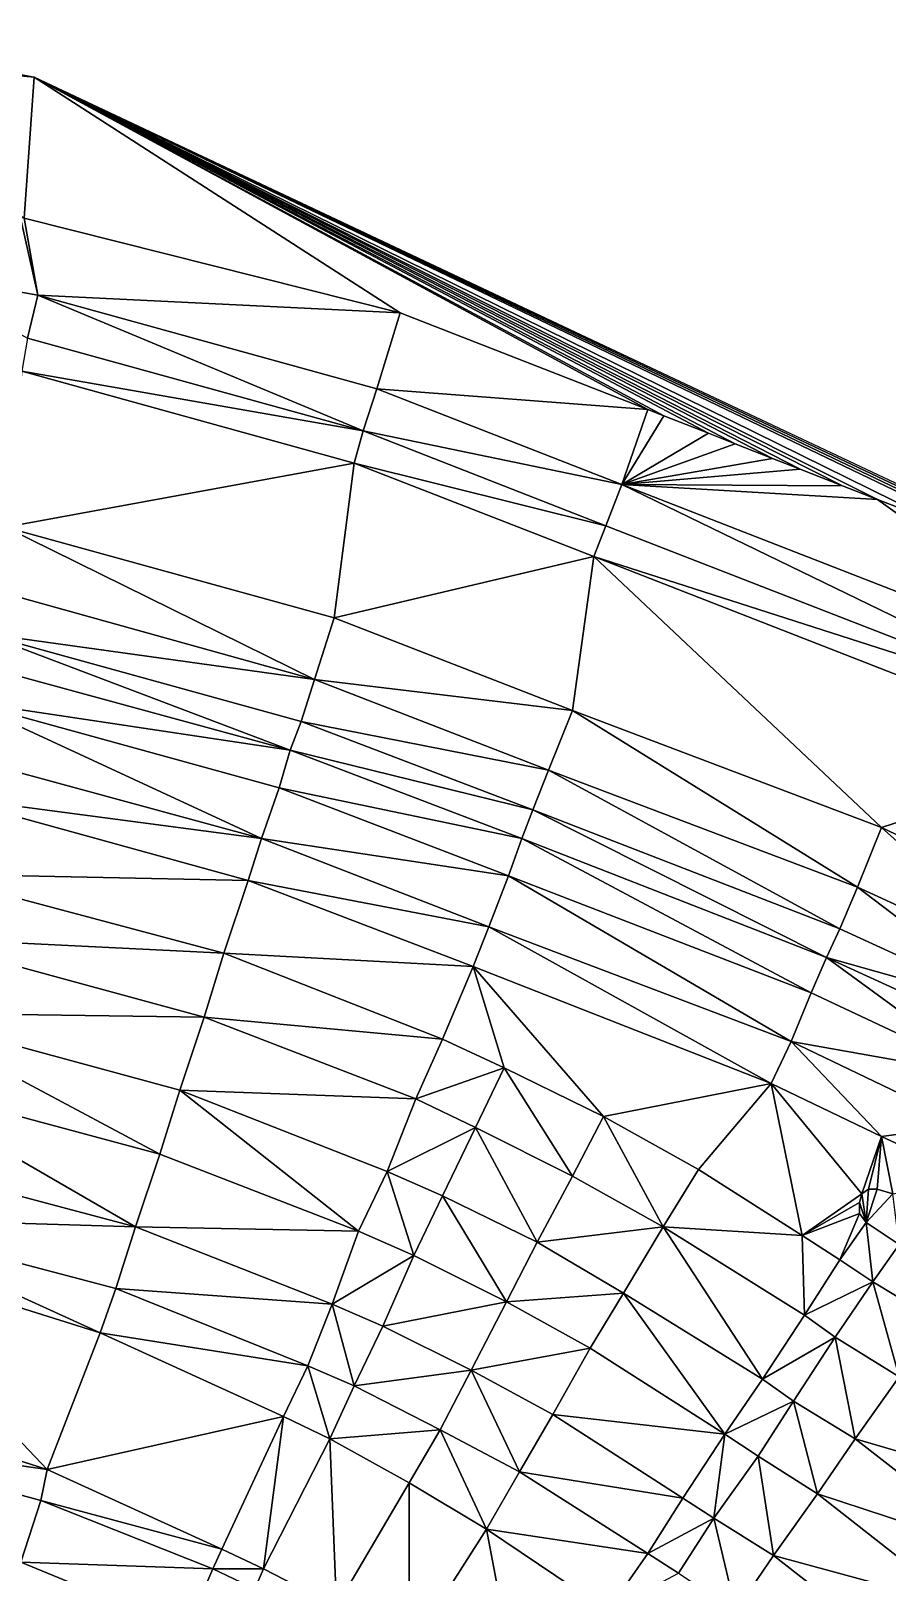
# Model space of a CAD drawing. Header units: millimetres. Extents: x 279405 to 280904, y 534349 to 535918.
# Drawn here: x 280345.8 to 280539.7, y 535560.3 to 535909.5 of the extents above; entities that cross this region are included whole.
import ezdxf

# ---------------------------------------------------------------- set-up
doc = ezdxf.new("R2010")
doc.units = ezdxf.units.MM
doc.layers.add('Карьер_конец_отработки', color=1, linetype='Continuous')

msp = doc.modelspace()

# ---------------------------------------------------------------- linework, layer by layer
at = {"layer": 'Карьер_конец_отработки', "color": 21, "true_color": 0xff914f}
for points in [[(280290.071095, 535904.465763, 101.677903), (280346.499989, 535899.000004, 106.15), (280288.499989, 535909.500004, 105.66), (280290.071095, 535904.465763, 101.677903)], [(280346.499989, 535899.000004, 106.15), (280290.071095, 535904.465763, 101.677903), (280344.290273, 535867.076359, 106.15), (280346.499989, 535899.000004, 106.15)], [(280429.417348, 535845.584415, 103.023869), (280346.499989, 535899.000004, 106.15), (280344.290273, 535867.076359, 106.15), (280429.417348, 535845.584415, 103.023869)], [(280429.417348, 535845.584415, 103.023869), (280485.568715, 535823.700443, 100.023551), (280346.499989, 535899.000004, 106.15), (280429.417348, 535845.584415, 103.023869)], [(280485.568715, 535823.700443, 100.023551), (280489.157826, 535822.292362, 100.872188), (280346.499989, 535899.000004, 106.15), (280485.568715, 535823.700443, 100.023551)], [(280489.157826, 535822.292362, 100.872188), (280499.252187, 535818.326175, 101.175399), (280346.499989, 535899.000004, 106.15), (280489.157826, 535822.292362, 100.872188)], [(280499.252187, 535818.326175, 101.175399), (280505.300527, 535815.949711, 101.127624), (280346.499989, 535899.000004, 106.15), (280499.252187, 535818.326175, 101.175399)], [(280505.300527, 535815.949711, 101.127624), (280513.74474, 535812.631962, 102.498104), (280346.499989, 535899.000004, 106.15), (280505.300527, 535815.949711, 101.127624)], [(280529.631947, 535806.430484, 103.294577), (280346.499989, 535899.000004, 106.15), (280520.017812, 535810.16724, 104.713285), (280529.631947, 535806.430484, 103.294577)], [(280529.631947, 535806.430484, 103.294577), (280537.591176, 535803.336979, 101.541188), (280346.499989, 535899.000004, 106.15), (280529.631947, 535806.430484, 103.294577)], [(280537.591176, 535803.336979, 101.541188), (280551.855092, 535797.793094, 101.954533), (280346.499989, 535899.000004, 106.15), (280537.591176, 535803.336979, 101.541188)], [(280551.855092, 535797.793094, 101.954533), (280579.551625, 535787.028324, 102.39298), (280346.499989, 535899.000004, 106.15), (280551.855092, 535797.793094, 101.954533)], [(280579.551625, 535787.028324, 102.39298), (280589.315785, 535783.233341, 103.685045), (280346.499989, 535899.000004, 106.15), (280579.551625, 535787.028324, 102.39298)], [(280589.315785, 535783.233341, 103.685045), (280597.73351, 535779.961612, 104.216726), (280346.499989, 535899.000004, 106.15), (280589.315785, 535783.233341, 103.685045)], [(280597.73351, 535779.961612, 104.216726), (280606.168935, 535776.592533, 103.321008), (280346.499989, 535899.000004, 106.15), (280597.73351, 535779.961612, 104.216726)], [(280513.74474, 535812.631962, 102.498104), (280520.017812, 535810.16724, 104.713285), (280346.499989, 535899.000004, 106.15), (280513.74474, 535812.631962, 102.498104)], [(280347.355214, 535849.590763, 88), (280343.414906, 535867.149051, 106.078733), (280318.05309, 535854.747196, 88), (280347.355214, 535849.590763, 88)], [(280347.355214, 535849.590763, 88), (280344.290273, 535867.076359, 106.15), (280343.414906, 535867.149051, 106.078733), (280347.355214, 535849.590763, 88)], [(280347.355214, 535849.590763, 88), (280429.417348, 535845.584415, 103.023869), (280344.290273, 535867.076359, 106.15), (280347.355214, 535849.590763, 88)], [(280345.041982, 535839.862003, 88), (280347.355214, 535849.590763, 88), (280318.05309, 535854.747196, 88), (280345.041982, 535839.862003, 88)], [(280421.041982, 535818.862003, 88), (280347.355214, 535849.590763, 88), (280345.041982, 535839.862003, 88), (280421.041982, 535818.862003, 88)], [(280421.041982, 535818.862003, 88), (280424.176381, 535828.358097, 88), (280347.355214, 535849.590763, 88), (280421.041982, 535818.862003, 88)], [(280424.176381, 535828.358097, 88), (280429.417348, 535845.584415, 103.023869), (280347.355214, 535849.590763, 88), (280424.176381, 535828.358097, 88)], [(280485.568715, 535823.700443, 100.023551), (280429.417348, 535845.584415, 103.023869), (280424.176381, 535828.358097, 88), (280485.568715, 535823.700443, 100.023551)], [(280421.041982, 535818.862003, 88), (280345.041982, 535839.862003, 88), (280343.728749, 535832.376346, 77.999998), (280421.041982, 535818.862003, 88)], [(280419.02715, 535811.570194, 77.999998), (280343.728749, 535832.376346, 77.999998), (280339.999989, 535797.000004, 77.999998), (280419.02715, 535811.570194, 77.999998)], [(280419.02715, 535811.570194, 77.999998), (280421.041982, 535818.862003, 88), (280343.728749, 535832.376346, 77.999998), (280419.02715, 535811.570194, 77.999998)], [(280479.673207, 535806.679447, 88), (280424.176381, 535828.358097, 88), (280421.041982, 535818.862003, 88), (280479.673207, 535806.679447, 88)], [(280479.673207, 535806.679447, 88), (280485.568715, 535823.700443, 100.023551), (280424.176381, 535828.358097, 88), (280479.673207, 535806.679447, 88)], [(280489.157826, 535822.292362, 100.872188), (280485.568715, 535823.700443, 100.023551), (280479.673207, 535806.679447, 88), (280489.157826, 535822.292362, 100.872188)], [(280499.252187, 535818.326175, 101.175399), (280489.157826, 535822.292362, 100.872188), (280479.673207, 535806.679447, 88), (280499.252187, 535818.326175, 101.175399)], [(280476.041982, 535797.362003, 88), (280421.041982, 535818.862003, 88), (280419.02715, 535811.570194, 77.999998), (280476.041982, 535797.362003, 88)], [(280476.041982, 535797.362003, 88), (280479.673207, 535806.679447, 88), (280421.041982, 535818.862003, 88), (280476.041982, 535797.362003, 88)], [(280505.300527, 535815.949711, 101.127624), (280499.252187, 535818.326175, 101.175399), (280479.673207, 535806.679447, 88), (280505.300527, 535815.949711, 101.127624)], [(280513.74474, 535812.631962, 102.498104), (280505.300527, 535815.949711, 101.127624), (280479.673207, 535806.679447, 88), (280513.74474, 535812.631962, 102.498104)], [(280520.017812, 535810.16724, 104.713285), (280513.74474, 535812.631962, 102.498104), (280479.673207, 535806.679447, 88), (280520.017812, 535810.16724, 104.713285)], [(280414.499989, 535776.500004, 77.999998), (280419.02715, 535811.570194, 77.999998), (280339.999989, 535797.000004, 77.999998), (280414.499989, 535776.500004, 77.999998)], [(280473.302358, 535790.353519, 77.999998), (280419.02715, 535811.570194, 77.999998), (280414.499989, 535776.500004, 77.999998), (280473.302358, 535790.353519, 77.999998)], [(280473.302358, 535790.353519, 77.999998), (280476.041982, 535797.362003, 88), (280419.02715, 535811.570194, 77.999998), (280473.302358, 535790.353519, 77.999998)], [(280529.631947, 535806.430484, 103.294577), (280520.017812, 535810.16724, 104.713285), (280479.673207, 535806.679447, 88), (280529.631947, 535806.430484, 103.294577)], [(280591.541982, 535752.362003, 88), (280479.673207, 535806.679447, 88), (280476.041982, 535797.362003, 88), (280591.541982, 535752.362003, 88)], [(280591.541982, 535752.362003, 88), (280595.897206, 535761.363834, 88), (280479.673207, 535806.679447, 88), (280591.541982, 535752.362003, 88)], [(280595.897206, 535761.363834, 88), (280537.591176, 535803.336979, 101.541188), (280479.673207, 535806.679447, 88), (280595.897206, 535761.363834, 88)], [(280537.591176, 535803.336979, 101.541188), (280529.631947, 535806.430484, 103.294577), (280479.673207, 535806.679447, 88), (280537.591176, 535803.336979, 101.541188)], [(280595.897206, 535761.363834, 88), (280551.855092, 535797.793094, 101.954533), (280537.591176, 535803.336979, 101.541188), (280595.897206, 535761.363834, 88)], [(280409.999989, 535762.500004, 63.999998), (280339.999989, 535797.000004, 77.999998), (280336.499989, 535783.000004, 63.999998), (280409.999989, 535762.500004, 63.999998)], [(280409.999989, 535762.500004, 63.999998), (280414.499989, 535776.500004, 77.999998), (280339.999989, 535797.000004, 77.999998), (280409.999989, 535762.500004, 63.999998)], [(280591.541982, 535752.362003, 88), (280476.041982, 535797.362003, 88), (280473.302358, 535790.353519, 77.999998), (280591.541982, 535752.362003, 88)], [(280468.499989, 535755.500004, 77.999998), (280473.302358, 535790.353519, 77.999998), (280414.499989, 535776.500004, 77.999998), (280468.499989, 535755.500004, 77.999998)], [(280538.499989, 535729.000004, 77.999998), (280473.302358, 535790.353519, 77.999998), (280468.499989, 535755.500004, 77.999998), (280538.499989, 535729.000004, 77.999998)], [(280538.499989, 535729.000004, 77.999998), (280588.782948, 535745.280521, 77.999998), (280473.302358, 535790.353519, 77.999998), (280538.499989, 535729.000004, 77.999998)], [(280588.782948, 535745.280521, 77.999998), (280591.541982, 535752.362003, 88), (280473.302358, 535790.353519, 77.999998), (280588.782948, 535745.280521, 77.999998)], [(280409.999989, 535762.500004, 63.999998), (280336.499989, 535783.000004, 63.999998), (280334.499989, 535773.000004, 63.999998), (280409.999989, 535762.500004, 63.999998)], [(280468.499989, 535755.500004, 77.999998), (280414.499989, 535776.500004, 77.999998), (280409.999989, 535762.500004, 63.999998), (280468.499989, 535755.500004, 77.999998)], [(280404.499989, 535746.500004, 51.999998), (280334.499989, 535773.000004, 63.999998), (280332.999989, 535766.000004, 51.999998), (280404.499989, 535746.500004, 51.999998)], [(280404.499989, 535746.500004, 51.999998), (280406.999989, 535753.000004, 63.999998), (280334.499989, 535773.000004, 63.999998), (280404.499989, 535746.500004, 51.999998)], [(280406.999989, 535753.000004, 63.999998), (280409.999989, 535762.500004, 63.999998), (280334.499989, 535773.000004, 63.999998), (280406.999989, 535753.000004, 63.999998)], [(280404.499989, 535746.500004, 51.999998), (280332.999989, 535766.000004, 51.999998), (280330.999989, 535757.500004, 51.999998), (280404.499989, 535746.500004, 51.999998)], [(280462.999989, 535742.000004, 63.999998), (280409.999989, 535762.500004, 63.999998), (280406.999989, 535753.000004, 63.999998), (280462.999989, 535742.000004, 63.999998)], [(280462.999989, 535742.000004, 63.999998), (280468.499989, 535755.500004, 77.999998), (280409.999989, 535762.500004, 63.999998), (280462.999989, 535742.000004, 63.999998)], [(280397.999989, 535726.500004, 39.999998), (280330.999989, 535757.500004, 51.999998), (280327.999989, 535745.500004, 39.999998), (280397.999989, 535726.500004, 39.999998)], [(280397.999989, 535726.500004, 39.999998), (280401.999989, 535738.000004, 51.999998), (280330.999989, 535757.500004, 51.999998), (280397.999989, 535726.500004, 39.999998)], [(280401.999989, 535738.000004, 51.999998), (280404.499989, 535746.500004, 51.999998), (280330.999989, 535757.500004, 51.999998), (280401.999989, 535738.000004, 51.999998)], [(280459.499989, 535733.000004, 63.999998), (280406.999989, 535753.000004, 63.999998), (280404.499989, 535746.500004, 51.999998), (280459.499989, 535733.000004, 63.999998)], [(280459.499989, 535733.000004, 63.999998), (280462.999989, 535742.000004, 63.999998), (280406.999989, 535753.000004, 63.999998), (280459.499989, 535733.000004, 63.999998)], [(280532.999989, 535715.500004, 63.999998), (280468.499989, 535755.500004, 77.999998), (280462.999989, 535742.000004, 63.999998), (280532.999989, 535715.500004, 63.999998)], [(280532.999989, 535715.500004, 63.999998), (280538.499989, 535729.000004, 77.999998), (280468.499989, 535755.500004, 77.999998), (280532.999989, 535715.500004, 63.999998)], [(280456.999989, 535726.500004, 51.999998), (280404.499989, 535746.500004, 51.999998), (280401.999989, 535738.000004, 51.999998), (280456.999989, 535726.500004, 51.999998)], [(280456.999989, 535726.500004, 51.999998), (280459.499989, 535733.000004, 63.999998), (280404.499989, 535746.500004, 51.999998), (280456.999989, 535726.500004, 51.999998)], [(280397.999989, 535726.500004, 39.999998), (280327.999989, 535745.500004, 39.999998), (280325.999989, 535736.000004, 39.999998), (280397.999989, 535726.500004, 39.999998)], [(280582.499989, 535708.000004, 77.999998), (280588.782948, 535745.280521, 77.999998), (280538.499989, 535729.000004, 77.999998), (280582.499989, 535708.000004, 77.999998)], [(280528.999989, 535706.000004, 63.999998), (280462.999989, 535742.000004, 63.999998), (280459.499989, 535733.000004, 63.999998), (280528.999989, 535706.000004, 63.999998)], [(280528.999989, 535706.000004, 63.999998), (280532.999989, 535715.500004, 63.999998), (280462.999989, 535742.000004, 63.999998), (280528.999989, 535706.000004, 63.999998)], [(280394.999989, 535717.000004, 39.999998), (280325.999989, 535736.000004, 39.999998), (280321.999989, 535718.500004, 9.999998), (280394.999989, 535717.000004, 39.999998)], [(280394.999989, 535717.000004, 39.999998), (280397.999989, 535726.500004, 39.999998), (280325.999989, 535736.000004, 39.999998), (280394.999989, 535717.000004, 39.999998)], [(280453.999989, 535718.000004, 51.999998), (280401.999989, 535738.000004, 51.999998), (280397.999989, 535726.500004, 39.999998), (280453.999989, 535718.000004, 51.999998)], [(280453.999989, 535718.000004, 51.999998), (280456.999989, 535726.500004, 51.999998), (280401.999989, 535738.000004, 51.999998), (280453.999989, 535718.000004, 51.999998)], [(280525.999989, 535699.500004, 51.999998), (280459.499989, 535733.000004, 63.999998), (280456.999989, 535726.500004, 51.999998), (280525.999989, 535699.500004, 51.999998)], [(280525.999989, 535699.500004, 51.999998), (280528.999989, 535706.000004, 63.999998), (280459.499989, 535733.000004, 63.999998), (280525.999989, 535699.500004, 51.999998)], [(280575.499989, 535696.000004, 63.999998), (280538.499989, 535729.000004, 77.999998), (280532.999989, 535715.500004, 63.999998), (280575.499989, 535696.000004, 63.999998)], [(280575.499989, 535696.000004, 63.999998), (280582.499989, 535708.000004, 77.999998), (280538.499989, 535729.000004, 77.999998), (280575.499989, 535696.000004, 63.999998)], [(280449.499989, 535706.500004, 39.999998), (280397.999989, 535726.500004, 39.999998), (280394.999989, 535717.000004, 39.999998), (280449.499989, 535706.500004, 39.999998)], [(280449.499989, 535706.500004, 39.999998), (280453.999989, 535718.000004, 51.999998), (280397.999989, 535726.500004, 39.999998), (280449.499989, 535706.500004, 39.999998)], [(280522.499989, 535691.500004, 51.999998), (280456.999989, 535726.500004, 51.999998), (280453.999989, 535718.000004, 51.999998), (280522.499989, 535691.500004, 51.999998)], [(280522.499989, 535691.500004, 51.999998), (280525.999989, 535699.500004, 51.999998), (280456.999989, 535726.500004, 51.999998), (280522.499989, 535691.500004, 51.999998)], [(280389.499989, 535700.500004, 9.999998), (280321.999989, 535718.500004, 9.999998), (280318.999989, 535704.000004, 9.999998), (280389.499989, 535700.500004, 9.999998)], [(280389.499989, 535700.500004, 9.999998), (280394.999989, 535717.000004, 39.999998), (280321.999989, 535718.500004, 9.999998), (280389.499989, 535700.500004, 9.999998)], [(280445.999989, 535697.500004, 39.999998), (280394.999989, 535717.000004, 39.999998), (280389.499989, 535700.500004, 9.999998), (280445.999989, 535697.500004, 39.999998)], [(280445.999989, 535697.500004, 39.999998), (280449.499989, 535706.500004, 39.999998), (280394.999989, 535717.000004, 39.999998), (280445.999989, 535697.500004, 39.999998)], [(280517.999989, 535680.500004, 39.999998), (280453.999989, 535718.000004, 51.999998), (280449.499989, 535706.500004, 39.999998), (280517.999989, 535680.500004, 39.999998)], [(280517.999989, 535680.500004, 39.999998), (280522.499989, 535691.500004, 51.999998), (280453.999989, 535718.000004, 51.999998), (280517.999989, 535680.500004, 39.999998)], [(280570.499989, 535687.000004, 63.999998), (280532.999989, 535715.500004, 63.999998), (280528.999989, 535706.000004, 63.999998), (280570.499989, 535687.000004, 63.999998)], [(280570.499989, 535687.000004, 63.999998), (280575.499989, 535696.000004, 63.999998), (280532.999989, 535715.500004, 63.999998), (280570.499989, 535687.000004, 63.999998)], [(280513.499989, 535671.000004, 39.999998), (280449.499989, 535706.500004, 39.999998), (280445.999989, 535697.500004, 39.999998), (280513.499989, 535671.000004, 39.999998)], [(280513.499989, 535671.000004, 39.999998), (280517.999989, 535680.500004, 39.999998), (280449.499989, 535706.500004, 39.999998), (280513.499989, 535671.000004, 39.999998)], [(280570.499989, 535687.000004, 63.999998), (280528.999989, 535706.000004, 63.999998), (280525.999989, 535699.500004, 51.999998), (280570.499989, 535687.000004, 63.999998)], [(280384.999989, 535686.000004, 9.999998), (280318.999989, 535704.000004, 9.999998), (280314.999989, 535687.000004, -20.000002), (280384.999989, 535686.000004, 9.999998)], [(280384.999989, 535686.000004, 9.999998), (280389.499989, 535700.500004, 9.999998), (280318.999989, 535704.000004, 9.999998), (280384.999989, 535686.000004, 9.999998)], [(280438.999989, 535681.000004, 9.999998), (280389.499989, 535700.500004, 9.999998), (280384.999989, 535686.000004, 9.999998), (280438.999989, 535681.000004, 9.999998)], [(280438.999989, 535681.000004, 9.999998), (280445.999989, 535697.500004, 39.999998), (280389.499989, 535700.500004, 9.999998), (280438.999989, 535681.000004, 9.999998)], [(280452.999989, 535674.500004, 9.999998), (280445.999989, 535697.500004, 39.999998), (280438.999989, 535681.000004, 9.999998), (280452.999989, 535674.500004, 9.999998)], [(280452.999989, 535674.500004, 9.999998), (280475.499989, 535663.500004, 9.999998), (280445.999989, 535697.500004, 39.999998), (280452.999989, 535674.500004, 9.999998)], [(280475.499989, 535663.500004, 9.999998), (280513.499989, 535671.000004, 39.999998), (280445.999989, 535697.500004, 39.999998), (280475.499989, 535663.500004, 9.999998)], [(280562.999989, 535672.500004, 51.999998), (280525.999989, 535699.500004, 51.999998), (280522.499989, 535691.500004, 51.999998), (280562.999989, 535672.500004, 51.999998)], [(280562.999989, 535672.500004, 51.999998), (280567.499989, 535680.500004, 51.999998), (280525.999989, 535699.500004, 51.999998), (280562.999989, 535672.500004, 51.999998)], [(280567.499989, 535680.500004, 51.999998), (280570.499989, 535687.000004, 63.999998), (280525.999989, 535699.500004, 51.999998), (280567.499989, 535680.500004, 51.999998)], [(280562.999989, 535672.500004, 51.999998), (280522.499989, 535691.500004, 51.999998), (280517.999989, 535680.500004, 39.999998), (280562.999989, 535672.500004, 51.999998)], [(280374.999989, 535655.000004, -20.000002), (280314.999989, 535687.000004, -20.000002), (280311.499989, 535672.000004, -20.000002), (280374.999989, 535655.000004, -20.000002)], [(280374.999989, 535655.000004, -20.000002), (280379.499989, 535669.500004, -20.000002), (280314.999989, 535687.000004, -20.000002), (280374.999989, 535655.000004, -20.000002)], [(280379.499989, 535669.500004, -20.000002), (280384.999989, 535686.000004, 9.999998), (280314.999989, 535687.000004, -20.000002), (280379.499989, 535669.500004, -20.000002)], [(280432.999989, 535667.500004, 9.999998), (280384.999989, 535686.000004, 9.999998), (280379.499989, 535669.500004, -20.000002), (280432.999989, 535667.500004, 9.999998)], [(280432.999989, 535667.500004, 9.999998), (280438.999989, 535681.000004, 9.999998), (280384.999989, 535686.000004, 9.999998), (280432.999989, 535667.500004, 9.999998)], [(280452.999989, 535674.500004, 9.999998), (280438.999989, 535681.000004, 9.999998), (280432.999989, 535667.500004, 9.999998), (280452.999989, 535674.500004, 9.999998)], [(280538.499989, 535659.000004, 39.999998), (280517.999989, 535680.500004, 39.999998), (280513.499989, 535671.000004, 39.999998), (280538.499989, 535659.000004, 39.999998)], [(280538.499989, 535659.000004, 39.999998), (280557.499989, 535661.500004, 39.999998), (280517.999989, 535680.500004, 39.999998), (280538.499989, 535659.000004, 39.999998)], [(280557.499989, 535661.500004, 39.999998), (280562.999989, 535672.500004, 51.999998), (280517.999989, 535680.500004, 39.999998), (280557.499989, 535661.500004, 39.999998)], [(280446.499989, 535661.000004, 9.999998), (280452.999989, 535674.500004, 9.999998), (280432.999989, 535667.500004, 9.999998), (280446.499989, 535661.000004, 9.999998)], [(280468.499989, 535650.000004, 9.999998), (280452.999989, 535674.500004, 9.999998), (280446.499989, 535661.000004, 9.999998), (280468.499989, 535650.000004, 9.999998)], [(280468.499989, 535650.000004, 9.999998), (280475.499989, 535663.500004, 9.999998), (280452.999989, 535674.500004, 9.999998), (280468.499989, 535650.000004, 9.999998)], [(280369.499989, 535638.500004, -50.000002), (280311.499989, 535672.000004, -20.000002), (280307.499989, 535655.000004, -50.000002), (280369.499989, 535638.500004, -50.000002)], [(280369.499989, 535638.500004, -50.000002), (280374.999989, 535655.000004, -20.000002), (280311.499989, 535672.000004, -20.000002), (280369.499989, 535638.500004, -50.000002)], [(280419.999989, 535637.500004, -20.000002), (280379.499989, 535669.500004, -20.000002), (280374.999989, 535655.000004, -20.000002), (280419.999989, 535637.500004, -20.000002)], [(280419.999989, 535637.500004, -20.000002), (280426.499989, 535651.000004, -20.000002), (280379.499989, 535669.500004, -20.000002), (280419.999989, 535637.500004, -20.000002)], [(280426.499989, 535651.000004, -20.000002), (280432.999989, 535667.500004, 9.999998), (280379.499989, 535669.500004, -20.000002), (280426.499989, 535651.000004, -20.000002)], [(280496.999989, 535651.500004, 9.999998), (280513.499989, 535671.000004, 39.999998), (280475.499989, 535663.500004, 9.999998), (280496.999989, 535651.500004, 9.999998)], [(280520.499989, 535636.500004, 9.999998), (280513.499989, 535671.000004, 39.999998), (280496.999989, 535651.500004, 9.999998), (280520.499989, 535636.500004, 9.999998)], [(280520.499989, 535636.500004, 9.999998), (280533.999989, 535646.000004, 27.999998), (280513.499989, 535671.000004, 39.999998), (280520.499989, 535636.500004, 9.999998)], [(280533.999989, 535646.000004, 27.999998), (280538.499989, 535659.000004, 39.999998), (280513.499989, 535671.000004, 39.999998), (280533.999989, 535646.000004, 27.999998)], [(280446.499989, 535661.000004, 9.999998), (280432.999989, 535667.500004, 9.999998), (280426.499989, 535651.000004, -20.000002), (280446.499989, 535661.000004, 9.999998)], [(280488.999989, 535638.500004, 9.999998), (280475.499989, 535663.500004, 9.999998), (280468.499989, 535650.000004, 9.999998), (280488.999989, 535638.500004, 9.999998)], [(280488.999989, 535638.500004, 9.999998), (280496.999989, 535651.500004, 9.999998), (280475.499989, 535663.500004, 9.999998), (280488.999989, 535638.500004, 9.999998)], [(280438.999989, 535645.500004, -20.000002), (280446.499989, 535661.000004, 9.999998), (280426.499989, 535651.000004, -20.000002), (280438.999989, 535645.500004, -20.000002)], [(280460.499989, 535635.000004, -20.000002), (280446.499989, 535661.000004, 9.999998), (280438.999989, 535645.500004, -20.000002), (280460.499989, 535635.000004, -20.000002)], [(280460.499989, 535635.000004, -20.000002), (280468.499989, 535650.000004, 9.999998), (280446.499989, 535661.000004, 9.999998), (280460.499989, 535635.000004, -20.000002)], [(280535.499989, 535647.000004, 27.999998), (280538.499989, 535659.000004, 39.999998), (280533.999989, 535646.000004, 27.999998), (280535.499989, 535647.000004, 27.999998)], [(280537.499989, 535647.000004, 27.999998), (280538.499989, 535659.000004, 39.999998), (280535.499989, 535647.000004, 27.999998), (280537.499989, 535647.000004, 27.999998)], [(280540.999989, 535646.000004, 27.999998), (280538.499989, 535659.000004, 39.999998), (280537.499989, 535647.000004, 27.999998), (280540.999989, 535646.000004, 27.999998)], [(280559.999989, 535649.000004, 39.999998), (280557.499989, 535661.500004, 39.999998), (280538.499989, 535659.000004, 39.999998), (280559.999989, 535649.000004, 39.999998)], [(280540.999989, 535646.000004, 27.999998), (280559.999989, 535649.000004, 39.999998), (280538.499989, 535659.000004, 39.999998), (280540.999989, 535646.000004, 27.999998)], [(280369.499989, 535638.500004, -50.000002), (280307.499989, 535655.000004, -50.000002), (280304.499989, 535640.500004, -50.000002), (280369.499989, 535638.500004, -50.000002)], [(280419.999989, 535637.500004, -20.000002), (280374.999989, 535655.000004, -20.000002), (280369.499989, 535638.500004, -50.000002), (280419.999989, 535637.500004, -20.000002)], [(280432.499989, 535632.000004, -20.000002), (280426.499989, 535651.000004, -20.000002), (280419.999989, 535637.500004, -20.000002), (280432.499989, 535632.000004, -20.000002)], [(280432.499989, 535632.000004, -20.000002), (280438.999989, 535645.500004, -20.000002), (280426.499989, 535651.000004, -20.000002), (280432.499989, 535632.000004, -20.000002)], [(280488.999989, 535638.500004, 9.999998), (280468.499989, 535650.000004, 9.999998), (280460.499989, 535635.000004, -20.000002), (280488.999989, 535638.500004, 9.999998)], [(280520.499989, 535636.500004, 9.999998), (280496.999989, 535651.500004, 9.999998), (280488.999989, 535638.500004, 9.999998), (280520.499989, 535636.500004, 9.999998)], [(280453.499989, 535621.500004, -20.000002), (280438.999989, 535645.500004, -20.000002), (280432.499989, 535632.000004, -20.000002), (280453.499989, 535621.500004, -20.000002)], [(280453.499989, 535621.500004, -20.000002), (280460.499989, 535635.000004, -20.000002), (280438.999989, 535645.500004, -20.000002), (280453.499989, 535621.500004, -20.000002)], [(280533.499989, 535644.000004, 27.999998), (280533.999989, 535646.000004, 27.999998), (280520.499989, 535636.500004, 9.999998), (280533.499989, 535644.000004, 27.999998)], [(280533.499989, 535644.000004, 27.999998), (280534.999989, 535639.500004, 27.999998), (280533.999989, 535646.000004, 27.999998), (280533.499989, 535644.000004, 27.999998)], [(280535.499989, 535647.000004, 27.999998), (280533.999989, 535646.000004, 27.999998), (280534.999989, 535639.500004, 27.999998), (280535.499989, 535647.000004, 27.999998)], [(280537.499989, 535647.000004, 27.999998), (280535.499989, 535647.000004, 27.999998), (280534.999989, 535639.500004, 27.999998), (280537.499989, 535647.000004, 27.999998)], [(280540.999989, 535646.000004, 27.999998), (280537.499989, 535647.000004, 27.999998), (280534.999989, 535639.500004, 27.999998), (280540.999989, 535646.000004, 27.999998)], [(280542.499989, 535634.500004, 27.999998), (280540.999989, 535646.000004, 27.999998), (280534.999989, 535639.500004, 27.999998), (280542.499989, 535634.500004, 27.999998)], [(280533.499989, 535641.500004, 27.999998), (280533.499989, 535644.000004, 27.999998), (280520.499989, 535636.500004, 9.999998), (280533.499989, 535641.500004, 27.999998)], [(280528.999989, 535631.000004, 9.999998), (280533.499989, 535641.500004, 27.999998), (280520.499989, 535636.500004, 9.999998), (280528.999989, 535631.000004, 9.999998)], [(280534.999989, 535639.500004, 27.999998), (280533.499989, 535641.500004, 27.999998), (280528.999989, 535631.000004, 9.999998), (280534.999989, 535639.500004, 27.999998)], [(280533.499989, 535641.500004, 27.999998), (280534.999989, 535639.500004, 27.999998), (280533.499989, 535644.000004, 27.999998), (280533.499989, 535641.500004, 27.999998)], [(280361.499989, 535614.500004, -67.979998), (280304.499989, 535640.500004, -50.000002), (280302.499989, 535633.000004, -63.229998), (280361.499989, 535614.500004, -67.979998)], [(280361.499989, 535614.500004, -67.979998), (280364.999989, 535624.500004, -50.000002), (280304.499989, 535640.500004, -50.000002), (280361.499989, 535614.500004, -67.979998)], [(280364.999989, 535624.500004, -50.000002), (280369.499989, 535638.500004, -50.000002), (280304.499989, 535640.500004, -50.000002), (280364.999989, 535624.500004, -50.000002)], [(280413.999989, 535621.000004, -50.000002), (280369.499989, 535638.500004, -50.000002), (280364.999989, 535624.500004, -50.000002), (280413.999989, 535621.000004, -50.000002)], [(280413.999989, 535621.000004, -50.000002), (280419.999989, 535637.500004, -20.000002), (280369.499989, 535638.500004, -50.000002), (280413.999989, 535621.000004, -50.000002)], [(280479.999989, 535623.500004, -20.000002), (280488.999989, 535638.500004, 9.999998), (280460.499989, 535635.000004, -20.000002), (280479.999989, 535623.500004, -20.000002)], [(280511.499989, 535604.000004, -20.000002), (280488.999989, 535638.500004, 9.999998), (280479.999989, 535623.500004, -20.000002), (280511.499989, 535604.000004, -20.000002)], [(280511.499989, 535604.000004, -20.000002), (280520.999989, 535618.500004, 9.999998), (280488.999989, 535638.500004, 9.999998), (280511.499989, 535604.000004, -20.000002)], [(280520.999989, 535618.500004, 9.999998), (280520.499989, 535636.500004, 9.999998), (280488.999989, 535638.500004, 9.999998), (280520.999989, 535618.500004, 9.999998)], [(280536.499989, 535626.000004, 9.999998), (280534.999989, 535639.500004, 27.999998), (280528.999989, 535631.000004, 9.999998), (280536.499989, 535626.000004, 9.999998)], [(280536.499989, 535626.000004, 9.999998), (280542.499989, 535634.500004, 27.999998), (280534.999989, 535639.500004, 27.999998), (280536.499989, 535626.000004, 9.999998)], [(280432.499989, 535632.000004, -20.000002), (280419.999989, 535637.500004, -20.000002), (280413.999989, 535621.000004, -50.000002), (280432.499989, 535632.000004, -20.000002)], [(280479.999989, 535623.500004, -20.000002), (280460.499989, 535635.000004, -20.000002), (280453.499989, 535621.500004, -20.000002), (280479.999989, 535623.500004, -20.000002)], [(280520.999989, 535618.500004, 9.999998), (280528.999989, 535631.000004, 9.999998), (280520.499989, 535636.500004, 9.999998), (280520.999989, 535618.500004, 9.999998)], [(280551.499989, 535617.000004, 9.999998), (280542.499989, 535634.500004, 27.999998), (280536.499989, 535626.000004, 9.999998), (280551.499989, 535617.000004, 9.999998)], [(280349.499989, 535583.500004, -67.979998), (280302.499989, 535633.000004, -63.229998), (280294.499989, 535601.000004, -63.229998), (280349.499989, 535583.500004, -67.979998)], [(280349.499989, 535583.500004, -67.979998), (280361.499989, 535614.500004, -67.979998), (280302.499989, 535633.000004, -63.229998), (280349.499989, 535583.500004, -67.979998)], [(280425.499989, 535616.000004, -50.000002), (280432.499989, 535632.000004, -20.000002), (280413.999989, 535621.000004, -50.000002), (280425.499989, 535616.000004, -50.000002)], [(280453.499989, 535621.500004, -20.000002), (280432.499989, 535632.000004, -20.000002), (280425.499989, 535616.000004, -50.000002), (280453.499989, 535621.500004, -20.000002)], [(280536.499989, 535626.000004, 9.999998), (280528.999989, 535631.000004, 9.999998), (280520.999989, 535618.500004, 9.999998), (280536.499989, 535626.000004, 9.999998)], [(280408.499989, 535607.000004, -50.000002), (280364.999989, 535624.500004, -50.000002), (280361.499989, 535614.500004, -67.979998), (280408.499989, 535607.000004, -50.000002)], [(280408.499989, 535607.000004, -50.000002), (280413.999989, 535621.000004, -50.000002), (280364.999989, 535624.500004, -50.000002), (280408.499989, 535607.000004, -50.000002)], [(280527.999989, 535613.500004, 9.999998), (280536.499989, 535626.000004, 9.999998), (280520.999989, 535618.500004, 9.999998), (280527.999989, 535613.500004, 9.999998)], [(280542.499989, 535604.500004, 9.999998), (280536.499989, 535626.000004, 9.999998), (280527.999989, 535613.500004, 9.999998), (280542.499989, 535604.500004, 9.999998)], [(280542.499989, 535604.500004, 9.999998), (280551.499989, 535617.000004, 9.999998), (280536.499989, 535626.000004, 9.999998), (280542.499989, 535604.500004, 9.999998)], [(280418.999989, 535602.500004, -50.000002), (280413.999989, 535621.000004, -50.000002), (280408.499989, 535607.000004, -50.000002), (280418.999989, 535602.500004, -50.000002)], [(280418.999989, 535602.500004, -50.000002), (280425.499989, 535616.000004, -50.000002), (280413.999989, 535621.000004, -50.000002), (280418.999989, 535602.500004, -50.000002)], [(280445.499989, 535606.000004, -50.000002), (280453.499989, 535621.500004, -20.000002), (280425.499989, 535616.000004, -50.000002), (280445.499989, 535606.000004, -50.000002)], [(280472.499989, 535611.000004, -20.000002), (280453.499989, 535621.500004, -20.000002), (280445.499989, 535606.000004, -50.000002), (280472.499989, 535611.000004, -20.000002)], [(280472.499989, 535611.000004, -20.000002), (280479.999989, 535623.500004, -20.000002), (280453.499989, 535621.500004, -20.000002), (280472.499989, 535611.000004, -20.000002)], [(280502.999989, 535591.500004, -20.000002), (280479.999989, 535623.500004, -20.000002), (280472.499989, 535611.000004, -20.000002), (280502.999989, 535591.500004, -20.000002)], [(280502.999989, 535591.500004, -20.000002), (280511.499989, 535604.000004, -20.000002), (280479.999989, 535623.500004, -20.000002), (280502.999989, 535591.500004, -20.000002)], [(280527.999989, 535613.500004, 9.999998), (280520.999989, 535618.500004, 9.999998), (280511.499989, 535604.000004, -20.000002), (280527.999989, 535613.500004, 9.999998)], [(280402.999989, 535595.500004, -71.479998), (280361.499989, 535614.500004, -67.979998), (280349.499989, 535583.500004, -67.979998), (280402.999989, 535595.500004, -71.479998)], [(280402.999989, 535595.500004, -71.479998), (280408.499989, 535607.000004, -50.000002), (280361.499989, 535614.500004, -67.979998), (280402.999989, 535595.500004, -71.479998)], [(280445.499989, 535606.000004, -50.000002), (280425.499989, 535616.000004, -50.000002), (280418.999989, 535602.500004, -50.000002), (280445.499989, 535606.000004, -50.000002)], [(280518.499989, 535599.000004, -20.000002), (280527.999989, 535613.500004, 9.999998), (280511.499989, 535604.000004, -20.000002), (280518.499989, 535599.000004, -20.000002)], [(280532.499989, 535590.500004, -20.000002), (280527.999989, 535613.500004, 9.999998), (280518.499989, 535599.000004, -20.000002), (280532.499989, 535590.500004, -20.000002)], [(280532.499989, 535590.500004, -20.000002), (280542.499989, 535604.500004, 9.999998), (280527.999989, 535613.500004, 9.999998), (280532.499989, 535590.500004, -20.000002)], [(280463.999989, 535596.000004, -50.000002), (280472.499989, 535611.000004, -20.000002), (280445.499989, 535606.000004, -50.000002), (280463.999989, 535596.000004, -50.000002)], [(280502.999989, 535591.500004, -20.000002), (280472.499989, 535611.000004, -20.000002), (280463.999989, 535596.000004, -50.000002), (280502.999989, 535591.500004, -20.000002)], [(280413.499989, 535590.500004, -72.360002), (280408.499989, 535607.000004, -50.000002), (280402.999989, 535595.500004, -71.479998), (280413.499989, 535590.500004, -72.360002)], [(280413.499989, 535590.500004, -72.360002), (280418.999989, 535602.500004, -50.000002), (280408.499989, 535607.000004, -50.000002), (280413.499989, 535590.500004, -72.360002)], [(280438.499989, 535592.500004, -50.000002), (280445.499989, 535606.000004, -50.000002), (280418.999989, 535602.500004, -50.000002), (280438.499989, 535592.500004, -50.000002)], [(280456.499989, 535583.000004, -50.000002), (280445.499989, 535606.000004, -50.000002), (280438.499989, 535592.500004, -50.000002), (280456.499989, 535583.000004, -50.000002)], [(280456.499989, 535583.000004, -50.000002), (280463.999989, 535596.000004, -50.000002), (280445.499989, 535606.000004, -50.000002), (280456.499989, 535583.000004, -50.000002)], [(280518.499989, 535599.000004, -20.000002), (280511.499989, 535604.000004, -20.000002), (280502.999989, 535591.500004, -20.000002), (280518.499989, 535599.000004, -20.000002)], [(280576.999989, 535577.500004, 9.999998), (280542.499989, 535604.500004, 9.999998), (280532.499989, 535590.500004, -20.000002), (280576.999989, 535577.500004, 9.999998)], [(280349.499989, 535583.500004, -67.979998), (280294.499989, 535601.000004, -63.229998), (280292.999989, 535591.500004, -80.000002), (280349.499989, 535583.500004, -67.979998)], [(280438.499989, 535592.500004, -50.000002), (280418.999989, 535602.500004, -50.000002), (280413.499989, 535590.500004, -72.360002), (280438.499989, 535592.500004, -50.000002)], [(280493.499989, 535577.000004, -50.000002), (280463.999989, 535596.000004, -50.000002), (280456.499989, 535583.000004, -50.000002), (280493.499989, 535577.000004, -50.000002)], [(280493.499989, 535577.000004, -50.000002), (280502.999989, 535591.500004, -20.000002), (280463.999989, 535596.000004, -50.000002), (280493.499989, 535577.000004, -50.000002)], [(280510.499989, 535586.500004, -20.000002), (280518.499989, 535599.000004, -20.000002), (280502.999989, 535591.500004, -20.000002), (280510.499989, 535586.500004, -20.000002)], [(280523.999989, 535578.000004, -20.000002), (280518.499989, 535599.000004, -20.000002), (280510.499989, 535586.500004, -20.000002), (280523.999989, 535578.000004, -20.000002)], [(280523.999989, 535578.000004, -20.000002), (280532.499989, 535590.500004, -20.000002), (280518.499989, 535599.000004, -20.000002), (280523.999989, 535578.000004, -20.000002)], [(280388.999989, 535565.500004, -71.479998), (280402.999989, 535595.500004, -71.479998), (280349.499989, 535583.500004, -67.979998), (280388.999989, 535565.500004, -71.479998)], [(280398.499989, 535561.000004, -72.360002), (280402.999989, 535595.500004, -71.479998), (280388.999989, 535565.500004, -71.479998), (280398.499989, 535561.000004, -72.360002)], [(280413.499989, 535590.500004, -72.360002), (280402.999989, 535595.500004, -71.479998), (280398.499989, 535561.000004, -72.360002), (280413.499989, 535590.500004, -72.360002)], [(280431.499989, 535580.500004, -73.910005), (280438.499989, 535592.500004, -50.000002), (280413.499989, 535590.500004, -72.360002), (280431.499989, 535580.500004, -73.910005)], [(280448.999989, 535570.000004, -75.470003), (280438.499989, 535592.500004, -50.000002), (280431.499989, 535580.500004, -73.910005), (280448.999989, 535570.000004, -75.470003)], [(280448.999989, 535570.000004, -75.470003), (280456.499989, 535583.000004, -50.000002), (280438.499989, 535592.500004, -50.000002), (280448.999989, 535570.000004, -75.470003)], [(280343.499989, 535562.500004, -80.000002), (280347.999989, 535576.500004, -80.000002), (280292.999989, 535591.500004, -80.000002), (280343.499989, 535562.500004, -80.000002)], [(280347.999989, 535576.500004, -80.000002), (280349.499989, 535583.500004, -67.979998), (280292.999989, 535591.500004, -80.000002), (280347.999989, 535576.500004, -80.000002)], [(280414.999989, 535552.500004, -73.910005), (280413.499989, 535590.500004, -72.360002), (280398.499989, 535561.000004, -72.360002), (280414.999989, 535552.500004, -73.910005)], [(280414.999989, 535552.500004, -73.910005), (280431.499989, 535580.500004, -73.910005), (280413.499989, 535590.500004, -72.360002), (280414.999989, 535552.500004, -73.910005)], [(280500.499989, 535572.500004, -50.000002), (280502.999989, 535591.500004, -20.000002), (280493.499989, 535577.000004, -50.000002), (280500.499989, 535572.500004, -50.000002)], [(280510.499989, 535586.500004, -20.000002), (280502.999989, 535591.500004, -20.000002), (280500.499989, 535572.500004, -50.000002), (280510.499989, 535586.500004, -20.000002)], [(280566.499989, 535564.000004, -20.000002), (280532.499989, 535590.500004, -20.000002), (280523.999989, 535578.000004, -20.000002), (280566.499989, 535564.000004, -20.000002)], [(280566.499989, 535564.000004, -20.000002), (280576.999989, 535577.500004, 9.999998), (280532.499989, 535590.500004, -20.000002), (280566.499989, 535564.000004, -20.000002)], [(280513.999989, 535564.000004, -50.000002), (280510.499989, 535586.500004, -20.000002), (280500.499989, 535572.500004, -50.000002), (280513.999989, 535564.000004, -50.000002)], [(280513.999989, 535564.000004, -50.000002), (280523.999989, 535578.000004, -20.000002), (280510.499989, 535586.500004, -20.000002), (280513.999989, 535564.000004, -50.000002)], [(280388.999989, 535565.500004, -71.479998), (280349.499989, 535583.500004, -67.979998), (280347.999989, 535576.500004, -80.000002), (280388.999989, 535565.500004, -71.479998)], [(280485.499989, 535564.500004, -50.000002), (280456.499989, 535583.000004, -50.000002), (280448.999989, 535570.000004, -75.470003), (280485.499989, 535564.500004, -50.000002)], [(280485.499989, 535564.500004, -50.000002), (280493.499989, 535577.000004, -50.000002), (280456.499989, 535583.000004, -50.000002), (280485.499989, 535564.500004, -50.000002)], [(280431.499989, 535542.500004, -75.470003), (280431.499989, 535580.500004, -73.910005), (280414.999989, 535552.500004, -73.910005), (280431.499989, 535542.500004, -75.470003)], [(280431.499989, 535542.500004, -75.470003), (280448.999989, 535570.000004, -75.470003), (280431.499989, 535580.500004, -73.910005), (280431.499989, 535542.500004, -75.470003)], [(280386.999989, 535561.000004, -80.000002), (280347.999989, 535576.500004, -80.000002), (280343.499989, 535562.500004, -80.000002), (280386.999989, 535561.000004, -80.000002)], [(280386.999989, 535561.000004, -80.000002), (280388.999989, 535565.500004, -71.479998), (280347.999989, 535576.500004, -80.000002), (280386.999989, 535561.000004, -80.000002)], [(280500.499989, 535572.500004, -50.000002), (280493.499989, 535577.000004, -50.000002), (280485.499989, 535564.500004, -50.000002), (280500.499989, 535572.500004, -50.000002)], [(280556.499989, 535552.500004, -20.000002), (280523.999989, 535578.000004, -20.000002), (280513.999989, 535564.000004, -50.000002), (280556.499989, 535552.500004, -20.000002)], [(280556.499989, 535552.500004, -20.000002), (280566.499989, 535564.000004, -20.000002), (280523.999989, 535578.000004, -20.000002), (280556.499989, 535552.500004, -20.000002)], [(280492.499989, 535560.000004, -50.000002), (280500.499989, 535572.500004, -50.000002), (280485.499989, 535564.500004, -50.000002), (280492.499989, 535560.000004, -50.000002)], [(280505.499989, 535551.500004, -50.000002), (280500.499989, 535572.500004, -50.000002), (280492.499989, 535560.000004, -50.000002), (280505.499989, 535551.500004, -50.000002)], [(280505.499989, 535551.500004, -50.000002), (280513.999989, 535564.000004, -50.000002), (280500.499989, 535572.500004, -50.000002), (280505.499989, 535551.500004, -50.000002)], [(280457.499989, 535525.000004, -78.080004), (280448.999989, 535570.000004, -75.470003), (280431.499989, 535542.500004, -75.470003), (280457.499989, 535525.000004, -78.080004)], [(280457.499989, 535525.000004, -78.080004), (280476.499989, 535551.500004, -78.080004), (280448.999989, 535570.000004, -75.470003), (280457.499989, 535525.000004, -78.080004)], [(280476.499989, 535551.500004, -78.080004), (280485.499989, 535564.500004, -50.000002), (280448.999989, 535570.000004, -75.470003), (280476.499989, 535551.500004, -78.080004)], [(280398.499989, 535561.000004, -72.360002), (280388.999989, 535565.500004, -71.479998), (280386.999989, 535561.000004, -80.000002), (280398.499989, 535561.000004, -72.360002)], [(280492.499989, 535560.000004, -50.000002), (280485.499989, 535564.500004, -50.000002), (280476.499989, 535551.500004, -78.080004), (280492.499989, 535560.000004, -50.000002)], [(280380.999989, 535547.000004, -80.000002), (280343.499989, 535562.500004, -80.000002), (280337.999989, 535546.000004, -110.000002), (280380.999989, 535547.000004, -80.000002)], [(280380.999989, 535547.000004, -80.000002), (280386.999989, 535561.000004, -80.000002), (280343.499989, 535562.500004, -80.000002), (280380.999989, 535547.000004, -80.000002)], [(280396.499989, 535556.500004, -80.000002), (280386.999989, 535561.000004, -80.000002), (280380.999989, 535547.000004, -80.000002), (280396.499989, 535556.500004, -80.000002)], [(280396.499989, 535556.500004, -80.000002), (280398.499989, 535561.000004, -72.360002), (280386.999989, 535561.000004, -80.000002), (280396.499989, 535556.500004, -80.000002)], [(280414.999989, 535552.500004, -73.910005), (280398.499989, 535561.000004, -72.360002), (280396.499989, 535556.500004, -80.000002), (280414.999989, 535552.500004, -73.910005)], [(280545.999989, 535539.000004, -50.000002), (280513.999989, 535564.000004, -50.000002), (280505.499989, 535551.500004, -50.000002), (280545.999989, 535539.000004, -50.000002)], [(280545.999989, 535539.000004, -50.000002), (280556.499989, 535552.500004, -20.000002), (280513.999989, 535564.000004, -50.000002), (280545.999989, 535539.000004, -50.000002)]]:
    msp.add_3dface(points, dxfattribs=at)

doc.saveas('drawing.dxf')
